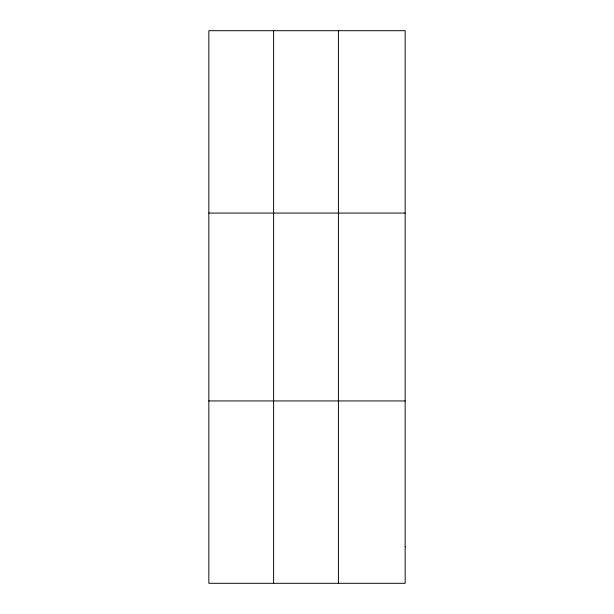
<?xml version="1.0" encoding="UTF-8"?>
<svg xmlns="http://www.w3.org/2000/svg" width="614" height="614" viewBox="0 0 614 614"><rect width="100%" height="100%" fill="white"/><g stroke="black" fill="none" stroke-linecap="round" stroke-linejoin="round"><path stroke-width="0.92" d="M273.621 30.7L273.621 583.3M338.414 30.7L338.414 583.3M208.837 213.058L405.163 213.058M208.837 400.942L405.163 400.942M405.163 546.828L405.163 583.3L208.837 583.3L208.837 30.7L405.163 30.7L405.163 546.828"/></g></svg>
